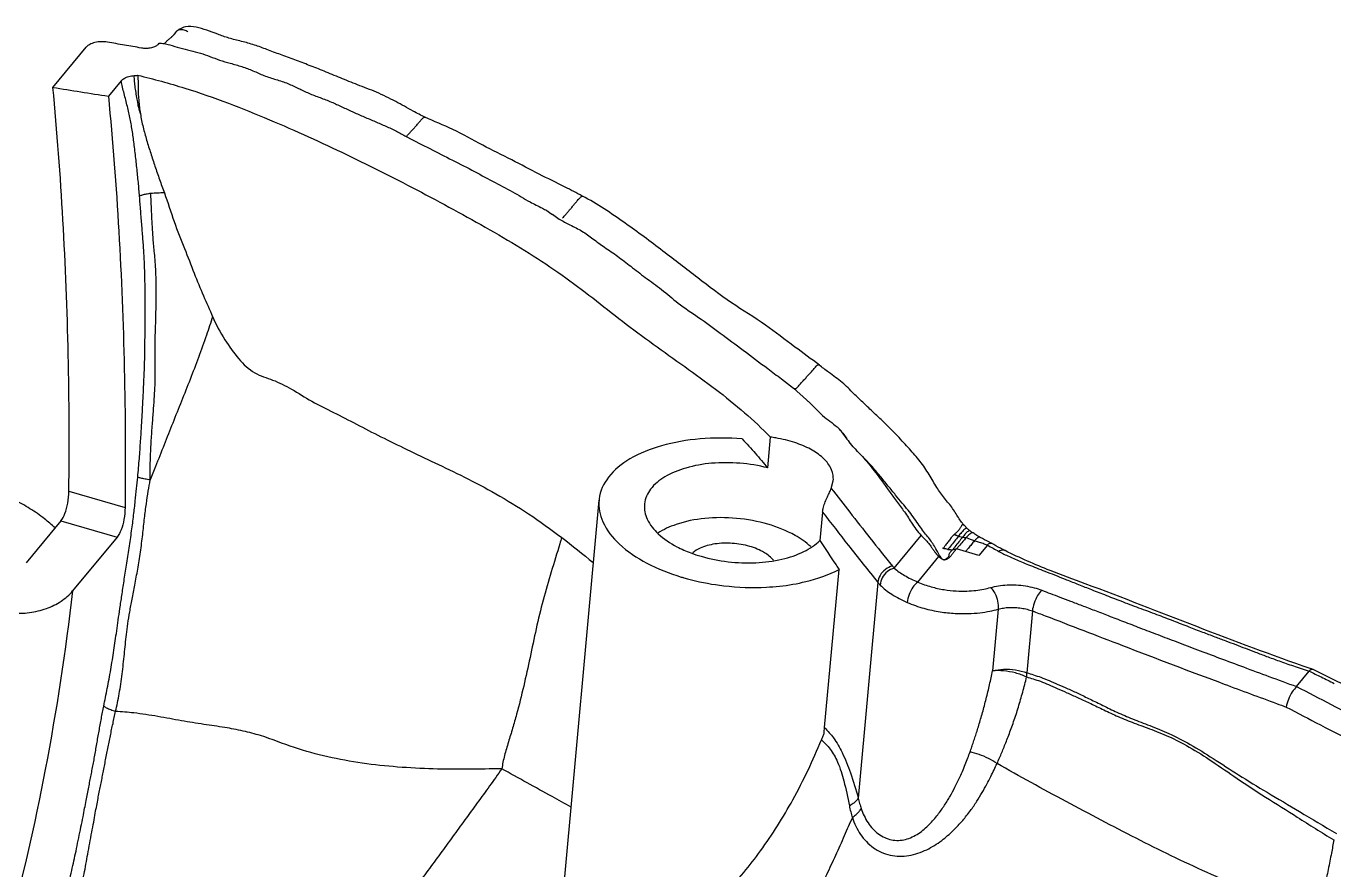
# Model space of a CAD drawing. Header units: inches. Extents: x 179987 to 181505, y -56815 to -55741.
# Drawn here: x 181104.76 to 181127.1, y -56735.74 to -56721.33 of the extents above; entities that cross this region are included whole.
import ezdxf

# ---------------------------------------------------------------- set-up
doc = ezdxf.new("R2010")
doc.units = ezdxf.units.IN
doc.header["$LTSCALE"] = 2
doc.header["$MEASUREMENT"] = 0
doc.layers.get('0').update_dxf_attribs({"linetype": 'CONTINUOUS'})

msp = doc.modelspace()

# ---------------------------------------------------------------- linework, layer by layer
for p, q in [((181107.343, -56721.414), (181107.344, -56721.413)), ((181105.222, -56722.379), (181105.79, -56721.692)), ((181107.023, -56721.64), (181107.037, -56721.623)), ((181106.386, -56722.268), (181106.169, -56722.53)), ((181111.574, -56722.885), (181111.579, -56722.886)), ((181114.263, -56724.234), (181114.266, -56724.234)), ((181113.755, -56724.544), (181113.87, -56724.627)), ((181113.875, -56724.633), (181113.876, -56724.633)), ((181117.664, -56727.357), (181117.869, -56727.512)), ((181117.869, -56727.512), (181118.094, -56727.713)), ((181117.43, -56728.874), (181117.477, -56728.349)), ((181118.517, -56729.224), (181118.55, -56729.095)), ((181105.493, -56729.271), (181106.452, -56729.55)), ((181113.877, -56736.808), (181114.549, -56729.427)), ((181105.358, -56729.778), (181104.764, -56730.497)), ((181105.358, -56729.778), (181106.317, -56730.056)), ((181118.367, -56729.629), (181118.323, -56730.112)), ((181106.317, -56730.056), (181105.558, -56730.975)), ((181119.593, -56730.585), (181120.053, -56730.029)), ((181120.053, -56730.029), (181120.066, -56730.042)), ((181120.789, -56729.858), (181120.786, -56729.853)), ((181120.838, -56729.908), (181120.79, -56729.857)), ((181120.838, -56729.908), (181120.838, -56729.908)), ((181120.938, -56729.985), (181120.936, -56729.984)), ((181121.037, -56730.368), (181120.656, -56730.258)), ((181121.182, -56730.193), (181121.037, -56730.368)), ((181121.058, -56730.062), (181121.058, -56730.062)), ((181121.249, -56730.158), (181121.251, -56730.158)), ((181119.994, -56730.824), (181120.354, -56730.388)), ((181118.403, -56733.309), (181118.649, -56730.609)), ((181119.314, -56730.83), (181118.978, -56734.513)), ((181121.367, -56731.286), (181121.271, -56732.341)), ((181121.952, -56731.317), (181121.856, -56732.373)), ((181126.463, -56732.608), (181126.679, -56732.346)), ((181126.746, -56732.317), (181126.743, -56732.315))]:
    msp.add_line(p, q)
for points, start_tangent, end_tangent in [([(181107.485, -56721.346), (181107.385, -56721.384)], (-0.981219, -0.192898), (-0.861401, -0.507926)), ([(181111.579, -56722.886), (181111.374, -56722.784), (181111.076, -56722.621), (181110.746, -56722.462), (181110.424, -56722.335), (181110.131, -56722.217), (181109.855, -56722.103), (181109.6, -56722.004), (181109.353, -56721.909), (181109.106, -56721.819), (181108.877, -56721.734), (181108.664, -56721.656), (181108.44, -56721.594), (181108.226, -56721.538), (181108.036, -56721.472), (181107.851, -56721.405), (181107.666, -56721.352), (181107.485, -56721.346)], (-0.92621, 0.377007), (-0.981219, -0.192898)), ([(181107.119, -56721.636), (181107.122, -56721.633), (181107.14, -56721.616), (181107.178, -56721.577), (181107.2, -56721.558)], (0.820918, 0.571046), (0.760584, 0.649239)), ([(181107.2, -56721.558), (181107.221, -56721.541), (181107.239, -56721.526)], (0.760584, 0.649239), (0.77046, 0.637489)), ([(181107.344, -56721.413), (181107.308, -56721.45), (181107.288, -56721.478), (181107.274, -56721.493), (181107.256, -56721.512), (181107.239, -56721.526)], (-0.758388, -0.651804), (-0.770662, -0.637244)), ([(181107.239, -56721.526), (181107.264, -56721.505), (181107.304, -56721.462), (181107.315, -56721.446)], (0.77046, 0.637489), (0.594903, 0.803798)), ([(181107.315, -56721.446), (181107.341, -56721.416), (181107.343, -56721.414)], (0.594903, 0.803798), (0.752595, 0.658484)), ([(181107.385, -56721.384), (181107.343, -56721.414)], (-0.861401, -0.507926), (-0.757325, -0.653038)), ([(181107.344, -56721.413), (181107.389, -56721.39)], (0.757215, 0.653166), (0.981647, 0.190706)), ([(181107.389, -56721.39), (181107.394, -56721.39), (181107.418, -56721.39)], (0.981647, 0.190706), (0.99339, -0.114788)), ([(181107.418, -56721.39), (181107.423, -56721.39), (181107.457, -56721.398), (181107.494, -56721.409), (181107.496, -56721.41)], (0.99339, -0.114788), (0.921934, -0.387347)), ([(181107.496, -56721.41), (181107.525, -56721.429)], (0.921934, -0.387347), (0.70438, -0.709823)), ([(181106.153, -56721.608), (181106.046, -56721.6), (181105.939, -56721.614), (181105.849, -56721.647), (181105.79, -56721.692)], (-0.985375, 0.170401), (-0.636985, -0.770877)), ([(181106.733, -56721.708), (181106.443, -56721.658), (181106.153, -56721.608)], (-0.985438, 0.170033), (-0.985381, 0.170367)), ([(181106.904, -56721.703), (181106.819, -56721.714), (181106.733, -56721.708)], (-0.973849, -0.227195), (-0.985438, 0.170033)), ([(181106.976, -56721.677), (181106.904, -56721.703)], (-0.886277, -0.463156), (-0.973849, -0.227195)), ([(181107.023, -56721.64), (181106.976, -56721.677)], (-0.636985, -0.770877), (-0.886277, -0.463156)), ([(181107.037, -56721.623), (181107.116, -56721.632)], (0.99909, -0.04265), (0.98682, -0.161819)), ([(181107.116, -56721.632), (181107.216, -56721.654)], (0.98682, -0.161819), (0.966156, -0.25796)), ([(181107.216, -56721.654), (181107.389, -56721.705)], (0.966156, -0.25796), (0.961683, -0.274163)), ([(181107.389, -56721.705), (181107.566, -56721.75), (181107.74, -56721.795), (181107.903, -56721.851), (181108.066, -56721.912), (181108.25, -56721.967), (181108.448, -56722.024), (181108.638, -56722.096), (181108.824, -56722.176), (181109.031, -56722.245), (181109.235, -56722.314), (181109.414, -56722.396), (181109.591, -56722.479), (181109.785, -56722.554), (181109.977, -56722.629), (181110.157, -56722.711), (181110.335, -56722.793), (181110.516, -56722.873), (181110.701, -56722.952), (181110.886, -56723.032), (181111.066, -56723.115), (181111.234, -56723.205)], (0.961683, -0.274163), (0.864103, -0.503314)), ([(181106.386, -56722.268), (181106.438, -56722.226), (181106.517, -56722.194), (181106.61, -56722.177)], (0.636985, 0.770877), (0.995864, 0.090855)), ([(181106.61, -56722.177), (181106.641, -56722.175), (181106.672, -56722.173)], (0.995866, 0.090833), (0.998927, 0.04631)), ([(181106.715, -56722.831), (181106.686, -56722.72), (181106.665, -56722.606), (181106.645, -56722.494), (181106.627, -56722.385), (181106.615, -56722.28), (181106.61, -56722.177)], (-0.148626, 0.988893), (-0.01518, 0.999885)), ([(181106.672, -56722.173), (181106.676, -56722.382), (181106.687, -56722.603), (181106.715, -56722.831)], (0.051568, -0.998669), (0.160766, -0.986993)), ([(181106.672, -56722.173), (181107.473, -56722.392), (181108.218, -56722.65), (181108.918, -56722.931), (181109.586, -56723.223), (181110.236, -56723.526), (181110.878, -56723.842), (181111.514, -56724.17), (181112.143, -56724.507), (181112.76, -56724.853), (181113.355, -56725.211), (181113.917, -56725.584), (181114.441, -56725.974), (181114.95, -56726.372), (181115.475, -56726.762), (181116.012, -56727.146), (181116.541, -56727.533), (181117.035, -56727.933), (181117.477, -56728.349)], (0.974184, -0.225757), (0.701901, -0.712274)), ([(181105.493, -56729.271), (181105.483, -56726.947), (181105.392, -56724.643), (181105.222, -56722.379)], (0.01264, 0.99992), (-0.092706, 0.995694)), ([(181105.222, -56722.379), (181105.695, -56722.455), (181106.169, -56722.53)], (0.987461, -0.15786), (0.987409, -0.158188)), ([(181106.701, -56724.238), (181106.691, -56724.122), (181106.68, -56724.001), (181106.667, -56723.876), (181106.654, -56723.749), (181106.64, -56723.622), (181106.626, -56723.496), (181106.611, -56723.371), (181106.595, -56723.251), (181106.579, -56723.137), (181106.561, -56723.027), (181106.54, -56722.92), (181106.517, -56722.812), (181106.492, -56722.703), (181106.465, -56722.594), (181106.437, -56722.485), (181106.41, -56722.376), (181106.386, -56722.268)], (-0.07738, 0.997002), (-0.206752, 0.978393)), ([(181106.169, -56722.53), (181106.346, -56724.836), (181106.44, -56727.183), (181106.452, -56729.55)], (0.094737, -0.995502), (-0.01264, -0.99992)), ([(181106.715, -56722.831), (181106.761, -56723.057), (181106.822, -56723.281), (181106.891, -56723.504), (181106.964, -56723.727), (181107.042, -56723.952), (181107.124, -56724.178)], (0.160766, -0.986993), (0.342374, -0.939564)), ([(181111.25, -56723.213), (181111.253, -56723.213), (181111.27, -56723.204), (181111.29, -56723.185), (181111.311, -56723.163), (181111.331, -56723.138), (181111.374, -56723.091), (181111.415, -56723.045), (181111.457, -56722.998), (181111.498, -56722.95), (181111.537, -56722.906), (181111.555, -56722.892), (181111.57, -56722.885), (181111.574, -56722.885)], (0.996509, 0.083491), (0.988599, -0.150575)), ([(181114.263, -56724.234), (181113.969, -56724.08), (181113.525, -56723.86), (181113.061, -56723.618), (181112.562, -56723.367), (181112.05, -56723.097), (181111.574, -56722.887)], (-0.886084, 0.463524), (-0.910233, 0.414097)), ([(181111.234, -56723.205), (181111.611, -56723.4), (181111.996, -56723.597), (181112.378, -56723.791), (181112.731, -56723.983), (181113.071, -56724.161), (181113.37, -56724.334), (181113.582, -56724.441)], (0.863742, -0.503935), (0.88219, -0.470894)), ([(181106.669, -56729.033), (181106.697, -56728.717), (181106.719, -56728.412), (181106.736, -56728.14), (181106.75, -56727.899), (181106.761, -56727.684), (181106.77, -56727.492), (181106.778, -56727.321), (181106.784, -56727.168), (181106.788, -56727.027), (181106.791, -56726.893), (181106.793, -56726.758), (181106.794, -56726.616), (181106.795, -56726.456), (181106.796, -56726.275), (181106.796, -56726.078), (181106.795, -56725.878), (181106.793, -56725.685), (181106.788, -56725.507), (181106.783, -56725.349), (181106.775, -56725.213), (181106.768, -56725.092), (181106.759, -56724.977), (181106.75, -56724.861), (181106.74, -56724.74), (181106.73, -56724.615), (181106.72, -56724.488), (181106.71, -56724.361), (181106.701, -56724.238)], (0.100957, 0.994891), (-0.074956, 0.997187)), ([(181106.89, -56724.191), (181106.812, -56724.203), (181106.747, -56724.219), (181106.701, -56724.238)], (-0.992313, -0.123752), (-0.878446, -0.477841)), ([(181106.882, -56729.079), (181106.885, -56728.749), (181106.899, -56728.436), (181106.918, -56728.161), (181106.937, -56727.918), (181106.952, -56727.701), (181106.963, -56727.508), (181106.968, -56727.334), (181106.968, -56727.176), (181106.966, -56727.031), (181106.966, -56726.893), (181106.967, -56726.756), (181106.97, -56726.611), (181106.975, -56726.45), (181106.98, -56726.267), (181106.985, -56726.069), (181106.987, -56725.865), (181106.984, -56725.667), (181106.976, -56725.482), (181106.965, -56725.318), (181106.952, -56725.176), (181106.94, -56725.05), (181106.931, -56724.932), (181106.923, -56724.814), (181106.916, -56724.692), (181106.91, -56724.568), (181106.904, -56724.441), (181106.898, -56724.315), (181106.89, -56724.191)], (0.007297, 0.999973), (-0.072313, 0.997382)), ([(181107.124, -56724.178), (181107.006, -56724.184), (181106.89, -56724.191)], (-0.999013, -0.044409), (-0.998253, -0.05908)), ([(181107.124, -56724.178), (181107.292, -56724.671), (181107.468, -56725.13), (181107.634, -56725.551), (181107.791, -56725.937), (181107.949, -56726.293)], (0.341579, -0.939853), (0.391305, -0.920261)), ([(181114.038, -56724.482), (181114.074, -56724.439), (181114.113, -56724.391), (181114.152, -56724.344), (181114.193, -56724.296), (181114.21, -56724.277), (181114.229, -56724.26), (181114.24, -56724.25), (181114.251, -56724.241), (181114.26, -56724.235), (181114.263, -56724.234)], (0.639148, 0.769084), (0.991874, 0.127222)), ([(181118.314, -56727.123), (181117.896, -56726.812), (181117.392, -56726.438), (181116.811, -56726.055), (181116.237, -56725.633), (181115.641, -56725.174), (181114.991, -56724.694), (181114.266, -56724.234)], (-0.791751, 0.610845), (-0.880202, 0.474599)), ([(181113.582, -56724.441), (181113.656, -56724.483), (181113.752, -56724.548)], (0.88219, -0.470894), (0.815589, -0.578632)), ([(181113.87, -56724.627), (181114.053, -56724.726), (181114.258, -56724.834), (181114.446, -56724.965), (181114.644, -56725.109), (181114.867, -56725.262), (181115.093, -56725.434), (181115.339, -56725.623), (181115.616, -56725.828), (181115.901, -56726.061), (181116.249, -56726.305), (181116.621, -56726.574), (181117.014, -56726.867), (181117.431, -56727.18), (181117.665, -56727.355)], (0.856548, -0.516067), (0.798378, -0.602157)), ([(181113.927, -56724.608), (181113.956, -56724.579), (181113.995, -56724.534), (181114.034, -56724.487), (181114.038, -56724.482)], (0.737646, 0.675187), (0.639148, 0.769084)), ([(181107.949, -56726.293), (181107.843, -56726.609), (181107.564, -56727.364), (181107.267, -56728.11), (181106.973, -56728.853), (181106.882, -56729.079)], (-0.308445, -0.951242), (-0.37831, -0.925679)), ([(181107.949, -56726.293), (181108.157, -56726.686), (181108.396, -56727.012), (181108.669, -56727.253), (181108.974, -56727.375), (181109.296, -56727.53), (181109.641, -56727.737), (181110.013, -56727.927), (181110.405, -56728.128), (181110.822, -56728.342), (181111.267, -56728.56), (181111.742, -56728.787), (181112.249, -56729.031), (181112.785, -56729.317), (181113.344, -56729.659), (181113.911, -56730.062)], (0.391231, -0.920292), (0.797039, -0.603927)), ([(181117.936, -56727.502), (181117.946, -56727.492), (181117.97, -56727.465), (181117.993, -56727.438), (181118.015, -56727.412), (181118.062, -56727.36), (181118.107, -56727.31), (181118.153, -56727.259), (181118.2, -56727.207), (181118.223, -56727.18), (181118.246, -56727.153), (181118.271, -56727.128), (181118.283, -56727.119), (181118.294, -56727.113), (181118.303, -56727.113), (181118.307, -56727.114)], (0.719057, 0.694952), (0.876197, -0.481954)), ([(181120.648, -56729.658), (181120.589, -56729.567), (181120.521, -56729.479), (181120.449, -56729.393), (181120.382, -56729.303), (181120.319, -56729.207), (181120.254, -56729.101), (181120.186, -56728.988), (181120.114, -56728.874), (181120.033, -56728.763), (181119.945, -56728.657), (181119.851, -56728.552), (181119.754, -56728.445), (181119.647, -56728.33), (181119.523, -56728.204), (181119.384, -56728.068), (181119.237, -56727.928), (181119.076, -56727.776), (181118.898, -56727.604), (181118.703, -56727.419), (181118.471, -56727.243), (181118.308, -56727.114)], (-0.526217, 0.85035), (-0.750744, 0.660593)), ([(181117.869, -56727.512), (181117.878, -56727.517), (181117.888, -56727.52), (181117.905, -56727.521), (181117.923, -56727.513), (181117.936, -56727.502)], (0.872089, -0.489347), (0.719057, 0.694952)), ([(181118.095, -56727.712), (181118.139, -56727.754), (181118.369, -56727.981), (181118.615, -56728.176)], (0.721416, -0.692502), (0.758086, -0.652155)), ([(181118.615, -56728.176), (181118.683, -56728.245), (181118.743, -56728.322), (181118.804, -56728.409), (181118.878, -56728.502), (181118.971, -56728.601)], (0.751208, -0.660066), (0.696217, -0.717832)), ([(181118.789, -56728.386), (181118.656, -56728.215)], (-0.590313, 0.807174), (-0.685508, 0.728066)), ([(181116.995, -56728.381), (181116.275, -56728.38), (181115.614, -56728.498), (181115.076, -56728.723), (181114.71, -56729.035), (181114.551, -56729.405), (181114.549, -56729.426)], (-0.996405, 0.084716), (-0.087069, -0.996202)), ([(181116.995, -56728.381), (181117.218, -56728.626), (181117.43, -56728.874)], (0.687789, -0.725911), (0.635702, -0.771935)), ([(181117.569, -56728.363), (181117.523, -56728.356), (181117.477, -56728.349)], (-0.984802, 0.173681), (-0.990103, 0.14034)), ([(181118.551, -56729.044), (181118.502, -56728.867), (181118.371, -56728.702), (181118.164, -56728.558), (181117.893, -56728.443), (181117.569, -56728.363)], (-0.041337, 0.999145), (-0.984802, 0.173681)), ([(181119.917, -56729.713), (181119.827, -56729.596), (181119.728, -56729.475), (181119.616, -56729.339), (181119.49, -56729.184), (181119.351, -56729.014), (181119.198, -56728.833), (181119.017, -56728.647), (181118.821, -56728.428)], (-0.592803, 0.805348), (-0.610886, 0.791718)), ([(181118.971, -56728.601), (181119.072, -56728.707), (181119.172, -56728.826), (181119.273, -56728.955), (181119.378, -56729.096), (181119.49, -56729.25), (181119.611, -56729.418), (181119.747, -56729.6), (181119.883, -56729.804), (181120.053, -56730.029)], (0.696217, -0.717832), (0.686829, -0.726819)), ([(181117.43, -56728.874), (181116.955, -56728.796), (181116.473, -56728.796), (181116.032, -56728.877), (181115.673, -56729.029), (181115.43, -56729.239), (181115.327, -56729.487), (181115.326, -56729.497)], (-0.969485, 0.24515), (-0.088137, -0.996108)), ([(181106.089, -56732.941), (181106.119, -56732.792), (181106.15, -56732.639), (181106.18, -56732.48), (181106.209, -56732.318), (181106.236, -56732.153), (181106.262, -56731.989), (181106.286, -56731.827), (181106.31, -56731.659), (181106.336, -56731.476), (181106.365, -56731.274), (181106.398, -56731.054), (181106.435, -56730.809), (181106.477, -56730.535), (181106.522, -56730.244), (181106.565, -56729.951), (181106.6, -56729.68), (181106.627, -56729.441), (181106.649, -56729.227), (181106.669, -56729.033)], (0.199971, 0.979802), (0.10088, 0.994899)), ([(181106.292, -56733.033), (181106.323, -56732.885), (181106.353, -56732.729), (181106.379, -56732.565), (181106.402, -56732.395), (181106.423, -56732.224), (181106.441, -56732.055), (181106.458, -56731.888), (181106.476, -56731.717), (181106.5, -56731.534), (181106.533, -56731.334), (181106.573, -56731.117), (181106.62, -56730.876), (181106.669, -56730.605), (181106.716, -56730.312), (181106.754, -56730.012), (181106.786, -56729.731), (181106.817, -56729.487), (181106.849, -56729.272), (181106.882, -56729.079)], (0.214372, 0.976752), (0.180378, 0.983597)), ([(181106.882, -56729.079), (181106.794, -56729.066), (181106.721, -56729.05), (181106.669, -56729.033)], (-0.992737, 0.120305), (-0.91516, 0.403092)), ([(181118.55, -56729.095), (181118.551, -56729.044)], (0.093677, 0.995603), (-0.041337, 0.999145)), ([(181105.427, -56729.654), (181105.475, -56729.478), (181105.493, -56729.271)], (0.361943, 0.9322), (0.01264, 0.99992)), ([(181118.367, -56729.629), (181118.382, -56729.547), (181118.412, -56729.457), (181118.449, -56729.37), (181118.487, -56729.291), (181118.517, -56729.224)], (0.090646, 0.995883), (0.390181, 0.920738)), ([(181118.517, -56729.224), (181118.832, -56729.63), (181119.177, -56730.071), (181119.562, -56730.551)], (0.616537, -0.787326), (0.632973, -0.774174)), ([(181105.077, -56729.745), (181104.829, -56729.571), (181104.567, -56729.428)], (-0.786012, 0.618212), (-0.903092, 0.429448)), ([(181106.452, -56729.55), (181106.433, -56729.756), (181106.386, -56729.932), (181106.317, -56730.056)], (-0.01264, -0.99992), (-0.636985, -0.770877)), ([(181114.549, -56729.426), (181114.615, -56729.796), (181114.895, -56730.173), (181115.365, -56730.5), (181115.953, -56730.738)], (-0.087069, -0.996202), (0.957454, -0.288587)), ([(181115.326, -56729.497), (181115.372, -56729.75), (181115.562, -56730.002), (181115.879, -56730.22), (181116.117, -56730.326)], (-0.088137, -0.996108), (0.936821, -0.349809)), ([(181105.257, -56729.9), (181105.077, -56729.745)], (-0.730261, 0.683169), (-0.786012, 0.618212)), ([(181105.358, -56729.778), (181105.427, -56729.654)], (0.636985, 0.770877), (0.361943, 0.9322)), ([(181117.435, -56729.837), (181116.899, -56729.737), (181116.354, -56729.738), (181115.865, -56729.841), (181115.553, -56729.989)], (-0.960246, 0.279157), (-0.835735, -0.549133)), ([(181118.367, -56729.629), (181118.805, -56730.194), (181119.314, -56730.83)], (0.613023, -0.790065), (0.632723, -0.774378)), ([(181120, -56729.83), (181119.917, -56729.713)], (-0.57412, 0.818771), (-0.592803, 0.805348)), ([(181120.264, -56730.189), (181120.207, -56730.104), (181120.145, -56730.026), (181120.077, -56729.938), (181120, -56729.83)], (-0.522035, 0.852924), (-0.57412, 0.818771)), ([(181120.702, -56729.744), (181120.648, -56729.658)], (-0.540645, 0.841251), (-0.526217, 0.85035)), ([(181120.756, -56729.82), (181120.702, -56729.744)], (-0.63348, 0.773759), (-0.540645, 0.841251)), ([(181120.786, -56729.854), (181120.756, -56729.82)], (-0.704617, 0.709588), (-0.63348, 0.773759)), ([(181118.166, -56730.219), (181117.897, -56730.027), (181117.435, -56729.837)], (-0.730842, 0.682546), (-0.960246, 0.279157)), ([(181120.066, -56730.042), (181120.087, -56730.064), (181120.118, -56730.096), (181120.147, -56730.126), (181120.173, -56730.155), (181120.195, -56730.182), (181120.214, -56730.209)], (0.694076, -0.719901), (0.578038, -0.81601)), ([(181120.688, -56730.041), (181120.553, -56730.212), (181120.508, -56730.266)], (-0.627787, -0.778385), (-0.717542, -0.696516)), ([(181120.56, -56730.078), (181120.578, -56730.053), (181120.598, -56730.031), (181120.613, -56730.014)], (0.473914, 0.880571), (0.647988, 0.76165)), ([(181120.613, -56730.014), (181120.649, -56729.983), (181120.682, -56729.952), (181120.702, -56729.927), (181120.717, -56729.904), (181120.729, -56729.884), (181120.74, -56729.867), (181120.749, -56729.854), (181120.757, -56729.844), (181120.786, -56729.853)], (0.663416, 0.74825), (0.7018, -0.712374)), ([(181120.633, -56730.021), (181120.616, -56730.011)], (-0.900149, 0.435581), (-0.831378, 0.555707)), ([(181120.651, -56730.028), (181120.633, -56730.021)], (-0.933203, 0.35935), (-0.900149, 0.435581)), ([(181120.688, -56730.041), (181120.669, -56730.035), (181120.651, -56730.028)], (-0.95386, 0.30025), (-0.933203, 0.35935)), ([(181120.741, -56729.977), (181120.688, -56730.041)], (-0.650506, -0.759501), (-0.627825, -0.778354)), ([(181120.711, -56730.049), (181120.688, -56730.041)], (-0.956693, 0.291099), (-0.95386, 0.30025)), ([(181120.756, -56730.061), (181120.711, -56730.049)], (-0.972192, 0.234187), (-0.956693, 0.291099)), ([(181120.838, -56729.908), (181120.83, -56729.904), (181120.82, -56729.906), (181120.808, -56729.912), (181120.795, -56729.921), (181120.769, -56729.946), (181120.743, -56729.975), (181120.741, -56729.977)], (-0.748237, 0.663431), (-0.650506, -0.759501)), ([(181120.804, -56730.004), (181120.756, -56730.061)], (-0.670935, -0.741516), (-0.625421, -0.780287)), ([(181120.881, -56729.949), (181120.875, -56729.948), (181120.865, -56729.952), (181120.854, -56729.958), (181120.806, -56730.001), (181120.804, -56730.004)], (-0.98258, 0.185843), (-0.670935, -0.741516)), ([(181120.86, -56730.022), (181120.818, -56730.067)], (-0.717789, -0.696261), (-0.651027, -0.759054)), ([(181120.888, -56729.951), (181120.849, -56729.918), (181120.838, -56729.908)], (-0.785098, 0.619371), (-0.723716, 0.690098)), ([(181120.896, -56729.993), (181120.867, -56730.016), (181120.86, -56730.022)], (-0.856767, -0.515704), (-0.717789, -0.696261)), ([(181120.888, -56729.951), (181120.884, -56729.949), (181120.881, -56729.949)], (-0.779585, 0.626296), (-0.98258, 0.185843)), ([(181120.936, -56729.984), (181120.895, -56729.957), (181120.888, -56729.951)], (-0.871491, 0.490411), (-0.78565, 0.618671)), ([(181120.936, -56729.984), (181120.931, -56729.982), (181120.912, -56729.985), (181120.896, -56729.993)], (-0.873013, 0.487697), (-0.856767, -0.515704)), ([(181121.004, -56730.03), (181120.938, -56729.985)], (-0.849536, 0.52753), (-0.803093, 0.595853)), ([(181121.058, -56730.062), (181121.004, -56730.03)], (-0.880393, 0.474244), (-0.849536, 0.52753)), ([(181121.058, -56730.062), (181121.047, -56730.059), (181121.028, -56730.063), (181121.015, -56730.07)], (-0.892346, 0.451351), (-0.843917, -0.536473)), ([(181113.911, -56730.062), (181113.879, -56730.17), (181113.733, -56730.65), (181113.595, -56731.133), (181113.475, -56731.622), (181113.37, -56732.111), (181113.262, -56732.599), (181113.14, -56733.081), (181113.072, -56733.319), (181113.001, -56733.554), (181112.934, -56733.787), (181112.889, -56734.012)], (-0.289015, -0.957325), (-0.130366, -0.991466)), ([(181113.911, -56730.062), (181114.451, -56730.491)], (0.79701, -0.603967), (0.79386, -0.608101)), ([(181116.528, -56730.174), (181116.274, -56730.248), (181116.152, -56730.323)], (-0.988274, -0.152691), (-0.762857, -0.646567)), ([(181116.293, -56730.384), (181116.753, -56730.477), (181117.228, -56730.494), (181117.673, -56730.434), (181118.05, -56730.303), (181118.323, -56730.112)], (0.960246, -0.279157), (0.703282, 0.710911)), ([(181117.123, -56730.215), (181116.825, -56730.163), (181116.528, -56730.174)], (-0.960246, 0.279157), (-0.988274, -0.152691)), ([(181117.528, -56730.451), (181117.374, -56730.322), (181117.123, -56730.215)], (-0.621267, 0.783599), (-0.960246, 0.279157)), ([(181118.323, -56730.112), (181118.597, -56730.53), (181118.649, -56730.609)], (0.546931, -0.837178), (0.550586, -0.834778)), ([(181120.214, -56730.209), (181120.231, -56730.233), (181120.248, -56730.257), (181120.263, -56730.279), (181120.279, -56730.301), (181120.294, -56730.321), (181120.302, -56730.331)], (0.578038, -0.81601), (0.62818, -0.778068)), ([(181120.317, -56730.283), (181120.264, -56730.189)], (-0.484138, 0.874991), (-0.522035, 0.852924)), ([(181120.419, -56730.248), (181120.445, -56730.231), (181120.455, -56730.212)], (0.955416, 0.295263), (0.449549, 0.893255)), ([(181120.47, -56730.259), (181120.419, -56730.248)], (-0.989203, 0.14655), (-0.961723, 0.274025)), ([(181120.588, -56730.272), (181120.57, -56730.288), (181120.555, -56730.305), (181120.535, -56730.331), (181120.526, -56730.355), (181120.526, -56730.375), (181120.512, -56730.4), (181120.494, -56730.416), (181120.471, -56730.431), (181120.452, -56730.442)], (-0.72319, -0.690649), (-0.916875, -0.399175)), ([(181120.455, -56730.212), (181120.468, -56730.192)], (0.449549, 0.893255), (0.576407, 0.817163)), ([(181120.56, -56730.078), (181120.515, -56730.135), (181120.468, -56730.192)], (-0.637653, -0.770324), (-0.58565, -0.810564)), ([(181120.509, -56730.266), (181120.473, -56730.259), (181120.47, -56730.259)], (-0.936121, 0.351678), (-0.989203, 0.14655)), ([(181120.509, -56730.266), (181120.534, -56730.269)], (0.995058, -0.099293), (0.99538, -0.096011)), ([(181120.534, -56730.269), (181120.561, -56730.271)], (0.99538, -0.096011), (0.997887, -0.064976)), ([(181120.542, -56730.398), (181120.556, -56730.382), (181120.568, -56730.364), (181120.582, -56730.345), (181120.599, -56730.325), (181120.617, -56730.304), (181120.636, -56730.282), (181120.656, -56730.258)], (0.704304, 0.709899), (0.625502, 0.780223)), ([(181120.561, -56730.271), (181120.588, -56730.272)], (0.997887, -0.064976), (0.999806, -0.019705)), ([(181120.696, -56730.136), (181120.629, -56730.221), (181120.588, -56730.272)], (-0.621675, -0.783275), (-0.705743, -0.708468)), ([(181120.656, -56730.258), (181120.625, -56730.268), (181120.588, -56730.272)], (-0.892405, -0.451236), (-0.999857, 0.016897)), ([(181120.761, -56730.134), (181120.696, -56730.212), (181120.656, -56730.258)], (-0.647507, -0.762059), (-0.723614, -0.690205)), ([(181120.756, -56730.061), (181120.696, -56730.136)], (-0.625386, -0.780316), (-0.621675, -0.783275)), ([(181120.778, -56730.065), (181120.756, -56730.061)], (-0.990007, 0.141018), (-0.972579, 0.232572)), ([(181120.818, -56730.067), (181120.761, -56730.134)], (-0.651028, -0.759054), (-0.647507, -0.762059)), ([(181120.818, -56730.067), (181120.803, -56730.067), (181120.778, -56730.065)], (-0.998302, -0.058248), (-0.990007, 0.141018)), ([(181120.859, -56730.244), (181120.848, -56730.258), (181120.81, -56730.303)], (-0.632043, -0.774933), (-0.685361, -0.728203)), ([(181120.841, -56730.076), (181120.818, -56730.067)], (-0.934812, 0.355144), (-0.931955, 0.362573)), ([(181120.866, -56730.085), (181120.841, -56730.076)], (-0.93792, 0.346852), (-0.934812, 0.355144)), ([(181120.91, -56730.183), (181120.859, -56730.244)], (-0.639451, -0.768832), (-0.632043, -0.774933)), ([(181120.963, -56730.119), (181120.926, -56730.106), (181120.866, -56730.085)], (-0.948766, 0.315981), (-0.93792, 0.346852)), ([(181120.963, -56730.119), (181120.91, -56730.183)], (-0.641838, -0.76684), (-0.639451, -0.768832)), ([(181121.001, -56730.08), (181120.963, -56730.119)], (-0.77439, -0.632709), (-0.641849, -0.766831)), ([(181121.031, -56730.142), (181120.963, -56730.119)], (-0.947826, 0.318789), (-0.948506, 0.31676)), ([(181121.015, -56730.07), (181121.008, -56730.075), (181121.001, -56730.08)], (-0.843917, -0.536473), (-0.77439, -0.632709)), ([(181121.109, -56730.168), (181121.031, -56730.142)], (-0.947424, 0.319981), (-0.947826, 0.318789)), ([(181121.209, -56730.139), (181121.06, -56730.062)], (-0.901069, 0.433675), (-0.880833, 0.473428)), ([(181121.182, -56730.193), (181121.109, -56730.168)], (-0.947404, 0.320041), (-0.947424, 0.319981)), ([(181121.182, -56730.193), (181121.227, -56730.159)], (0.636985, 0.770876), (0.979103, 0.203363)), ([(181121.182, -56730.193), (181121.281, -56730.248)], (0.87007, -0.492929), (0.876618, -0.481187)), ([(181121.227, -56730.147), (181121.209, -56730.139)], (-0.903829, 0.427894), (-0.901069, 0.433675)), ([(181121.25, -56730.158), (181121.227, -56730.147)], (-0.907273, 0.420541), (-0.903829, 0.427894)), ([(181121.227, -56730.159), (181121.249, -56730.16)], (0.979103, 0.203363), (0.954417, -0.298475)), ([(181121.408, -56730.247), (181121.251, -56730.159)], (-0.877925, 0.478799), (-0.868385, 0.49589)), ([(181121.281, -56730.248), (181121.378, -56730.3)], (0.876618, -0.481187), (0.886496, -0.462737)), ([(181121.486, -56730.289), (181121.447, -56730.279), (181121.378, -56730.3)], (-0.895697, 0.444665), (-0.871094, -0.491116)), ([(181121.486, -56730.288), (181121.482, -56730.286), (181121.408, -56730.247)], (-0.887211, 0.461364), (-0.877925, 0.478799)), ([(181116.117, -56730.326), (181116.293, -56730.384)], (0.936821, -0.349809), (0.960246, -0.279157)), ([(181120.302, -56730.331), (181120.309, -56730.34), (181120.324, -56730.357), (181120.339, -56730.373)], (0.62818, -0.778068), (0.699682, -0.714454)), ([(181120.414, -56730.435), (181120.406, -56730.426), (181120.366, -56730.369), (181120.317, -56730.283)], (-0.704752, 0.709454), (-0.484138, 0.874991)), ([(181120.339, -56730.373), (181120.354, -56730.388)], (0.699682, -0.714454), (0.731313, -0.682042)), ([(181120.354, -56730.388), (181120.37, -56730.402), (181120.385, -56730.414), (181120.4, -56730.424), (181120.415, -56730.433)], (0.731313, -0.682042), (0.885011, -0.465571)), ([(181120.415, -56730.433), (181120.431, -56730.44)], (0.885011, -0.465571), (0.944189, -0.329403)), ([(181120.431, -56730.44), (181120.451, -56730.442), (181120.471, -56730.438)], (0.953688, -0.300797), (0.968862, 0.247603)), ([(181120.452, -56730.442), (181120.45, -56730.443), (181120.435, -56730.447)], (-0.916875, -0.399175), (-0.990102, -0.140351)), ([(181120.471, -56730.438), (181120.49, -56730.432)], (0.968862, 0.247603), (0.92668, 0.375852)), ([(181120.49, -56730.432), (181120.491, -56730.432), (181120.509, -56730.423), (181120.527, -56730.411), (181120.542, -56730.398)], (0.92668, 0.375852), (0.704304, 0.709899)), ([(181121.378, -56730.3), (181121.466, -56730.345), (181121.558, -56730.389)], (0.886768, -0.462214), (0.90809, -0.418776)), ([(181122.254, -56730.626), (181121.488, -56730.287)], (-0.930707, 0.365766), (-0.889912, 0.456132)), ([(181121.558, -56730.389), (181121.657, -56730.433)], (0.90809, -0.418776), (0.916571, -0.399872)), ([(181121.657, -56730.433), (181121.766, -56730.479), (181121.887, -56730.529)], (0.916571, -0.399872), (0.928236, -0.371992)), ([(181117.632, -56730.894), (181118.083, -56730.815), (181118.649, -56730.609)], (0.994225, 0.10732), (0.886441, 0.462843)), ([(181119.562, -56730.551), (181119.441, -56730.608), (181119.351, -56730.709), (181119.314, -56730.83)], (-0.975334, -0.220735), (-0.05156, -0.99867)), ([(181119.593, -56730.585), (181119.474, -56730.646), (181119.387, -56730.751), (181119.352, -56730.874)], (-0.966249, -0.257609), (-0.042662, -0.99909)), ([(181119.562, -56730.551), (181119.577, -56730.568), (181119.593, -56730.585)], (0.632784, -0.774328), (0.704078, -0.710123)), ([(181119.593, -56730.585), (181119.765, -56730.71), (181119.994, -56730.824)], (0.732792, -0.680453), (0.918269, -0.395957)), ([(181121.887, -56730.529), (181122.02, -56730.581), (181122.166, -56730.638), (181122.328, -56730.702), (181122.509, -56730.773), (181122.711, -56730.853), (181122.933, -56730.941), (181123.181, -56731.038), (181123.462, -56731.147), (181123.766, -56731.261), (181124.073, -56731.375), (181124.36, -56731.485), (181124.621, -56731.586), (181124.857, -56731.677), (181125.067, -56731.757), (181125.253, -56731.827), (181125.424, -56731.891), (181125.59, -56731.955), (181125.762, -56732.02), (181125.951, -56732.092), (181126.165, -56732.17), (181126.409, -56732.255)], (0.928236, -0.371992), (0.94627, -0.323378)), ([(181126.697, -56732.299), (181124.761, -56731.585), (181122.852, -56730.852), (181122.254, -56730.626)], (-0.945864, 0.324563), (-0.930707, 0.365766)), ([(181115.953, -56730.738), (181115.98, -56730.746), (181115.996, -56730.75)], (0.957454, -0.288587), (0.960626, -0.277845)), ([(181115.996, -56730.75), (181116.536, -56730.868)], (0.960626, -0.277845), (0.988923, -0.148431)), ([(181116.536, -56730.868), (181116.683, -56730.887)], (0.988923, -0.148431), (0.993346, -0.115166)), ([(181116.683, -56730.887), (181117.407, -56730.911)], (0.993346, -0.115166), (0.998692, 0.051138)), ([(181117.407, -56730.911), (181117.632, -56730.894)], (0.998692, 0.051138), (0.994225, 0.10732)), ([(181119.314, -56730.83), (181119.332, -56730.852), (181119.352, -56730.874)], (0.61949, -0.785004), (0.690468, -0.723363)), ([(181119.352, -56730.874), (181119.548, -56731.031), (181119.813, -56731.171)], (0.690385, -0.723442), (0.914769, -0.403977)), ([(181119.994, -56730.824), (181119.911, -56730.912), (181119.845, -56731.038), (181119.813, -56731.171)], (-0.819497, -0.573084), (-0.090624, -0.995885)), ([(181119.994, -56730.824), (181120.222, -56730.905), (181120.444, -56730.953), (181120.649, -56730.975), (181120.83, -56730.977), (181120.988, -56730.966), (181121.123, -56730.944), (181121.237, -56730.917)], (0.914766, -0.403984), (0.962005, 0.273033)), ([(181121.237, -56730.917), (181121.371, -56730.888), (181121.519, -56730.873), (181121.675, -56730.873), (181121.831, -56730.89), (181121.98, -56730.921), (181122.114, -56730.964)], (0.962005, 0.273033), (0.934424, -0.356163)), ([(181121.237, -56730.917), (181121.31, -56731.016), (181121.358, -56731.151), (181121.367, -56731.286)], (0.746865, -0.664975), (-0.090624, -0.995885)), ([(181105.558, -56730.975), (181105.09, -56734.022), (181104.438, -56736.844), (181103.626, -56739.37), (181103.087, -56740.689)], (-0.117255, -0.993102), (-0.407039, -0.913411)), ([(181104.219, -56731.299), (181104.512, -56731.352), (181104.821, -56731.344), (181105.109, -56731.275), (181105.359, -56731.151), (181105.558, -56730.974)], (0.960247, -0.279152), (0.636974, 0.770885)), ([(181119.813, -56731.171), (181120.099, -56731.272), (181120.376, -56731.332), (181120.632, -56731.359), (181120.859, -56731.362), (181121.056, -56731.347), (181121.224, -56731.321), (181121.367, -56731.286)], (0.914766, -0.403984), (0.962005, 0.273033)), ([(181122.114, -56730.964), (181122.041, -56731.055), (181121.981, -56731.184), (181121.952, -56731.317)], (-0.763684, -0.64559), (-0.090581, -0.995889)), ([(181122.114, -56730.964), (181122.26, -56731.019), (181122.422, -56731.08), (181122.6, -56731.148), (181122.796, -56731.223), (181123.011, -56731.306), (181123.248, -56731.397), (181123.508, -56731.497), (181123.789, -56731.605), (181124.092, -56731.721), (181124.419, -56731.845), (181124.771, -56731.978), (181125.149, -56732.121), (181125.556, -56732.273), (181125.992, -56732.435), (181126.463, -56732.608)], (0.934433, -0.356139), (0.93884, -0.344353)), ([(181121.367, -56731.286), (181121.457, -56731.267), (181121.555, -56731.257), (181121.659, -56731.257), (181121.763, -56731.268), (181121.862, -56731.289), (181121.952, -56731.317)], (0.962005, 0.273033), (0.934424, -0.356163)), ([(181121.952, -56731.317), (181122.171, -56731.4), (181122.829, -56731.652), (181123.491, -56731.907), (181125.226, -56732.564), (181126.123, -56732.897), (181126.286, -56732.957)], (0.935237, -0.354021), (0.938811, -0.344433)), ([(181126.409, -56732.255), (181126.679, -56732.346)], (0.94627, -0.323378), (0.948315, -0.317329)), ([(181120.886, -56733.724), (181120.916, -56733.639), (181120.946, -56733.552), (181120.976, -56733.462), (181121.006, -56733.368), (181121.036, -56733.269), (181121.068, -56733.162), (181121.1, -56733.05), (181121.131, -56732.934), (181121.162, -56732.816), (181121.192, -56732.696), (181121.22, -56732.576), (181121.247, -56732.457), (181121.271, -56732.341)], (0.344455, 0.938803), (0.19416, 0.98097)), ([(181121.271, -56732.341), (181121.46, -56732.312), (181121.664, -56732.323), (181121.856, -56732.373)], (0.962005, 0.273033), (0.934424, -0.356163)), ([(181121.853, -56732.444), (181121.662, -56732.376), (181121.459, -56732.34), (181121.271, -56732.341)], (-0.902171, 0.431379), (-0.993282, -0.11572)), ([(181121.348, -56733.92), (181121.39, -56733.826), (181121.429, -56733.734), (181121.468, -56733.64), (181121.507, -56733.542), (181121.548, -56733.437), (181121.589, -56733.324), (181121.631, -56733.206), (181121.673, -56733.083), (181121.713, -56732.957), (181121.75, -56732.83), (181121.786, -56732.703), (181121.821, -56732.572), (181121.853, -56732.444)], (0.416005, 0.909362), (0.234708, 0.972066)), ([(181121.853, -56732.444), (181121.855, -56732.42), (181121.856, -56732.396), (181121.856, -56732.373)], (0.075195, 0.997169), (-0.003564, 0.999994)), ([(181121.853, -56732.444), (181121.964, -56732.476), (181122.088, -56732.518), (181122.224, -56732.574), (181122.376, -56732.639), (181122.541, -56732.712), (181122.722, -56732.794), (181122.921, -56732.886), (181123.141, -56732.992), (181123.384, -56733.106), (181123.654, -56733.217), (181123.951, -56733.327), (181124.275, -56733.459), (181124.63, -56733.64), (181125.019, -56733.884), (181125.449, -56734.175), (181125.932, -56734.493), (181126.477, -56734.837), (181127.101, -56735.225)], (0.967138, -0.254251), (0.859383, -0.511333)), ([(181121.856, -56732.373), (181121.969, -56732.407), (181122.096, -56732.45), (181122.236, -56732.506), (181122.388, -56732.571), (181122.555, -56732.644), (181122.737, -56732.727), (181122.936, -56732.822), (181123.156, -56732.93), (181123.396, -56733.046), (181123.662, -56733.159), (181123.957, -56733.273), (181124.285, -56733.411), (181124.645, -56733.595), (181125.039, -56733.836), (181125.474, -56734.115), (181125.962, -56734.413), (181126.515, -56734.742), (181127.144, -56735.115)], (0.96147, -0.274911), (0.864438, -0.50274)), ([(181126.743, -56732.316), (181126.738, -56732.314), (181126.679, -56732.346)], (-0.876592, 0.481235), (-0.636985, -0.770877)), ([(181126.68, -56732.344), (181126.883, -56732.444)], (0.897157, -0.441713), (0.898375, -0.43923)), ([(181126.744, -56732.315), (181126.697, -56732.299)], (-0.946356, 0.323127), (-0.945864, 0.324563)), ([(181128.729, -56733.318), (181128.25, -56733.056), (181127.391, -56732.631), (181126.746, -56732.317)], (-0.875435, 0.483335), (-0.89611, 0.443833)), ([(181126.883, -56732.444), (181127.108, -56732.553)], (0.898375, -0.43923), (0.899125, -0.437691)), ([(181126.465, -56732.606), (181126.39, -56732.697), (181126.325, -56732.826), (181126.286, -56732.957)], (-0.636989, -0.770873), (-0.172301, -0.985044)), ([(181126.465, -56732.606), (181127.053, -56732.912), (181127.684, -56733.24), (181128.36, -56733.588), (181128.592, -56733.708)], (0.886052, -0.463586), (0.889155, -0.457605)), ([(181104.974, -56738.378), (181104.996, -56738.255), (181105.02, -56738.117), (181105.046, -56737.967), (181105.076, -56737.809), (181105.111, -56737.645), (181105.15, -56737.472), (181105.195, -56737.281), (181105.247, -56737.065), (181105.304, -56736.82), (181105.365, -56736.554), (181105.421, -56736.299), (181105.47, -56736.075), (181105.514, -56735.878), (181105.552, -56735.705), (181105.588, -56735.542), (181105.624, -56735.373), (181105.662, -56735.192), (181105.7, -56735.005), (181105.735, -56734.834), (181105.763, -56734.686), (181105.789, -56734.555), (181105.811, -56734.437), (181105.833, -56734.326), (181105.853, -56734.221), (181105.873, -56734.118), (181105.893, -56734.015), (181105.913, -56733.911), (181105.932, -56733.805), (181105.951, -56733.697), (181105.97, -56733.587), (181105.989, -56733.477), (181106.009, -56733.368), (181106.028, -56733.26), (181106.048, -56733.152), (181106.069, -56733.046), (181106.089, -56732.941)], (0.183974, 0.982931), (0.194681, 0.980867)), ([(181106.292, -56733.033), (181106.208, -56733.007), (181106.138, -56732.975), (181106.09, -56732.939)], (-0.971232, 0.238137), (-0.69829, 0.715815)), ([(181126.286, -56732.957), (181126.875, -56733.263), (181127.506, -56733.59), (181128.181, -56733.939), (181128.905, -56734.311), (181129.68, -56734.709), (181130.512, -56735.138), (181131.404, -56735.599), (181132.36, -56736.099), (181133.385, -56736.641)], (0.886204, -0.463295), (0.882195, -0.470885)), ([(181105.176, -56738.465), (181105.204, -56738.336), (181105.234, -56738.199), (181105.268, -56738.056), (181105.304, -56737.907), (181105.342, -56737.752), (181105.383, -56737.586), (181105.427, -56737.398), (181105.476, -56737.181), (181105.531, -56736.932), (181105.586, -56736.662), (181105.634, -56736.403), (181105.677, -56736.178), (181105.718, -56735.981), (181105.754, -56735.807), (181105.785, -56735.64), (181105.815, -56735.467), (181105.849, -56735.283), (181105.884, -56735.094), (181105.917, -56734.921), (181105.944, -56734.77), (181105.969, -56734.638), (181105.991, -56734.52), (181106.012, -56734.411), (181106.033, -56734.306), (181106.054, -56734.202), (181106.075, -56734.099), (181106.095, -56733.992), (181106.116, -56733.883), (181106.138, -56733.774), (181106.159, -56733.664), (181106.18, -56733.556), (181106.202, -56733.449), (181106.224, -56733.343), (181106.247, -56733.239), (181106.269, -56733.135), (181106.291, -56733.033)], (0.215808, 0.976436), (0.215647, 0.976471)), ([(181112.889, -56734.012), (181112.316, -56734.018), (181111.718, -56734.014), (181111.109, -56733.981), (181110.505, -56733.916), (181109.915, -56733.806), (181109.345, -56733.65), (181108.765, -56733.445), (181108.471, -56733.367), (181108.155, -56733.307), (181107.8, -56733.253), (181107.415, -56733.192), (181107.015, -56733.119), (181106.604, -56733.058), (181106.448, -56733.043), (181106.292, -56733.033)], (-0.999968, -0.008016), (-0.99847, 0.05529)), ([(181118.35, -56733.517), (181118.37, -56733.463), (181118.394, -56733.409)], (0.385617, 0.922659), (0.434343, 0.900748)), ([(181118.394, -56733.409), (181118.396, -56733.359), (181118.403, -56733.309)], (0.001518, 0.999999), (0.090513, 0.995895)), ([(181118.403, -56733.309), (181118.554, -56733.485), (181118.702, -56733.734), (181118.843, -56734.078), (181118.978, -56734.513)], (0.687625, -0.726066), (0.273926, -0.961751)), ([(181116.712, -56736.141), (181117.309, -56735.411), (181117.86, -56734.539), (181118.35, -56733.517)], (0.674461, 0.738311), (0.38564, 0.92265)), ([(181118.349, -56733.517), (181118.496, -56733.675), (181118.623, -56733.896), (181118.731, -56734.219), (181118.825, -56734.643)], (0.718668, -0.695353), (0.191363, -0.981519)), ([(181119.027, -56734.689), (181119.144, -56734.933), (181119.322, -56735.123), (181119.545, -56735.223), (181119.784, -56735.217), (181120.007, -56735.114), (181120.191, -56734.96), (181120.335, -56734.795), (181120.451, -56734.633), (181120.547, -56734.476), (181120.629, -56734.327), (181120.697, -56734.187), (181120.755, -56734.058), (181120.804, -56733.938), (181120.848, -56733.827), (181120.886, -56733.724)], (0.322297, -0.946639), (0.344437, 0.93881)), ([(181121.348, -56733.92), (181121.2, -56733.835), (181121.041, -56733.767), (181120.886, -56733.724)], (-0.83298, 0.553303), (-0.980617, 0.195936)), ([(181112.889, -56734.012), (181112.68, -56734.303), (181112.47, -56734.593), (181112.259, -56734.882), (181112.048, -56735.172), (181111.837, -56735.461), (181111.625, -56735.749), (181111.412, -56736.037), (181111.199, -56736.326), (181110.989, -56736.617), (181110.78, -56736.909), (181110.571, -56737.201), (181110.363, -56737.494)], (-0.58392, -0.811811), (-0.579137, -0.81523)), ([(181114.072, -56734.667), (181113.747, -56734.487), (181113.32, -56734.25), (181112.889, -56734.012)], (-0.87537, 0.483454), (-0.875965, 0.482375)), ([(181118.876, -56734.843), (181119.016, -56735.131), (181119.235, -56735.358), (181119.52, -56735.484), (181119.839, -56735.491), (181120.147, -56735.392), (181120.402, -56735.235), (181120.601, -56735.063), (181120.761, -56734.892), (181120.892, -56734.726), (181121.003, -56734.566), (181121.096, -56734.414), (181121.175, -56734.274), (181121.241, -56734.144), (181121.298, -56734.027), (181121.348, -56733.92)], (0.321348, -0.946961), (0.420065, 0.907494)), ([(181126.812, -56736.567), (181126.499, -56736.432), (181126.181, -56736.31), (181125.865, -56736.184), (181125.553, -56736.053), (181124.935, -56735.781), (181124.322, -56735.496), (181123.723, -56735.198), (181123.126, -56734.888), (181122.528, -56734.572), (181121.93, -56734.247), (181121.348, -56733.92)], (-0.900938, 0.433948), (-0.867214, 0.497935)), ([(181118.825, -56734.643), (181118.891, -56734.6), (181118.943, -56734.556), (181118.978, -56734.513)], (0.861759, 0.507317), (0.543411, 0.839467)), ([(181118.978, -56734.513), (181119.001, -56734.604), (181119.027, -56734.689)], (0.215414, -0.976523), (0.322184, -0.946677)), ([(181118.825, -56734.643), (181118.848, -56734.746), (181118.876, -56734.843)], (0.191081, -0.981574), (0.305047, -0.952337)), ([(181118.876, -56734.843), (181118.94, -56734.791), (181118.991, -56734.74), (181119.027, -56734.689)], (0.804377, 0.594119), (0.505184, 0.863012)), ([(181118.876, -56734.843), (181118.739, -56735.156), (181118.589, -56735.491), (181118.432, -56735.823), (181118.27, -56736.156), (181118.107, -56736.489), (181117.943, -56736.822)], (-0.402181, -0.91556), (-0.438584, -0.89869)), ([(181127.101, -56735.225), (181127.059, -56735.453), (181127.005, -56735.728), (181126.946, -56736.006), (181126.883, -56736.285), (181126.812, -56736.567)], (-0.176154, -0.984363), (-0.255491, -0.966811))]:
    msp.add_spline(points, degree=3, dxfattribs=dict(start_tangent=start_tangent, end_tangent=end_tangent))

doc.saveas('drawing.dxf')
